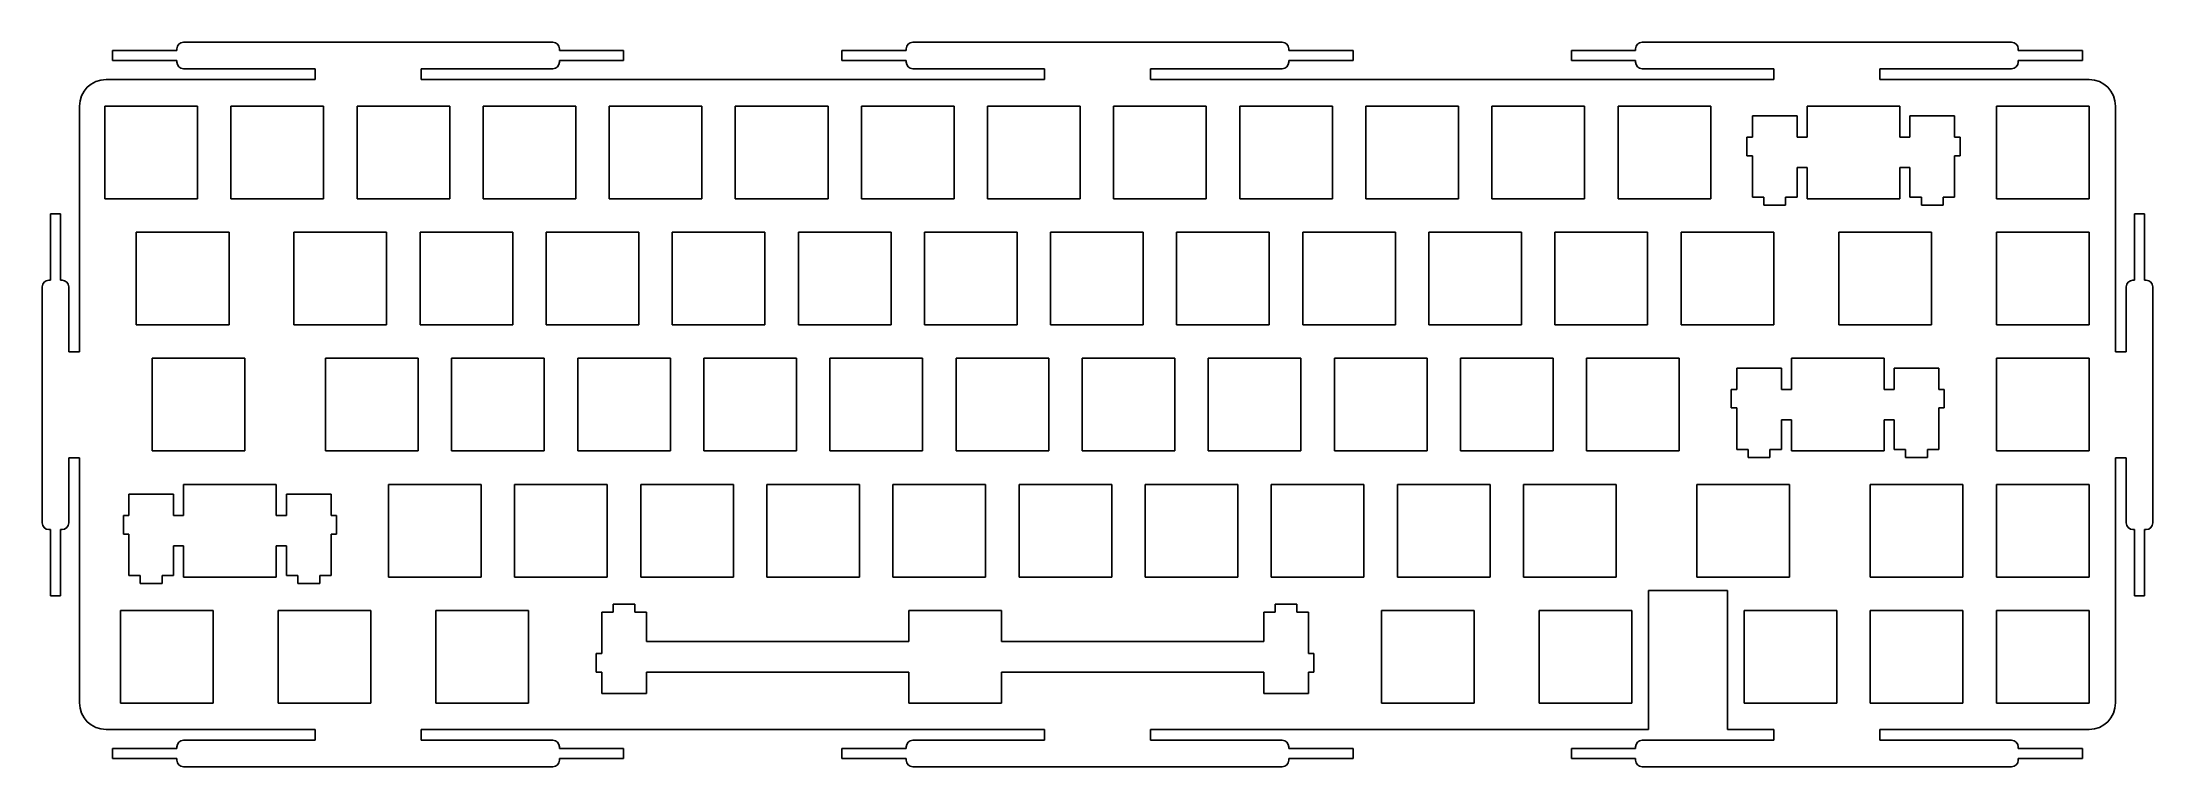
# Model space of a CAD drawing. Extents: x -7 to 312, y -7 to 103.
import ezdxf

# ---------------------------------------------------------------- set-up
doc = ezdxf.new("R2010")
doc.units = 0
doc.header["$MEASUREMENT"] = 0

msp = doc.modelspace()

# ---------------------------------------------------------------- linework, layer by layer
at = {"linetype": 'Continuous'}
for p, q in [((14.5, 102.62), (70.3, 102.62)), ((124.68, 102.62), (180.48, 102.62)), ((234.87, 102.62), (290.67, 102.62)), ((3.8, 100.62), (3.8, 101.37)), ((3.8, 101.37), (13.5, 101.37)), ((3.8, 100.62), (3.8, 99.87)), ((3.8, 99.87), (13.5, 99.87)), ((13.5, 101.37), (13.5, 101.62)), ((13.5, 99.87), (13.5, 99.62)), ((71.3, 101.37), (71.3, 101.62)), ((81, 101.37), (71.3, 101.37)), ((81, 99.87), (71.3, 99.87)), ((71.3, 99.87), (71.3, 99.62)), ((81, 100.62), (81, 101.37)), ((81, 100.62), (81, 99.87)), ((113.98, 100.62), (113.98, 101.37)), ((113.98, 101.37), (123.68, 101.37)), ((113.98, 100.62), (113.98, 99.87)), ((113.98, 99.87), (123.68, 99.87)), ((123.68, 101.37), (123.68, 101.62)), ((123.68, 99.87), (123.68, 99.62)), ((181.48, 101.37), (181.48, 101.62)), ((191.18, 101.37), (181.48, 101.37)), ((191.18, 99.87), (181.48, 99.87)), ((181.48, 99.87), (181.48, 99.62)), ((191.18, 100.62), (191.18, 101.37)), ((191.18, 100.62), (191.18, 99.87)), ((224.17, 100.62), (224.17, 101.37)), ((224.17, 101.37), (233.87, 101.37)), ((224.17, 100.62), (224.17, 99.87)), ((224.17, 99.87), (233.87, 99.87)), ((233.87, 101.37), (233.87, 101.62)), ((233.87, 99.87), (233.87, 99.62)), ((291.67, 101.37), (291.67, 101.62)), ((301.37, 101.37), (291.67, 101.37)), ((301.37, 99.87), (291.67, 99.87)), ((291.67, 99.87), (291.67, 99.62)), ((301.37, 100.62), (301.37, 101.37)), ((301.37, 100.62), (301.37, 99.87)), ((14.5, 98.62), (34.4, 98.62)), ((34.4, 98.62), (34.4, 96.98)), ((50.4, 98.62), (50.4, 96.98)), ((50.4, 98.62), (70.3, 98.62)), ((144.58, 96.98), (50.4, 96.98)), ((124.68, 98.62), (144.58, 98.62)), ((144.58, 98.62), (144.58, 96.98)), ((160.58, 98.62), (160.58, 96.98)), ((160.58, 98.62), (180.48, 98.62)), ((160.58, 96.98), (254.77, 96.98)), ((234.87, 98.62), (254.77, 98.62)), ((254.77, 98.62), (254.77, 96.98)), ((270.77, 98.62), (270.77, 96.98)), ((270.77, 98.62), (290.67, 98.62)), ((306.37, 55.85), (306.37, 92.98)), ((-4.84, 76.68), (-5.59, 76.68)), ((-5.59, 76.68), (-5.59, 66.68)), ((-4.84, 76.68), (-4.09, 76.68)), ((-4.09, 76.68), (-4.09, 66.68)), ((309.25, 76.68), (309.25, 66.68)), ((310.75, 76.68), (309.25, 76.68)), ((310.75, 76.68), (310.75, 66.68)), ((-6.84, 30.01), (-6.84, 65.68)), ((-5.59, 66.68), (-5.84, 66.68)), ((-4.09, 66.68), (-3.84, 66.68)), ((-2.84, 65.68), (-2.84, 55.85)), ((308, 65.68), (308, 55.85)), ((309.25, 66.68), (309, 66.68)), ((310.75, 66.68), (311, 66.68)), ((312, 30.01), (312, 65.68)), ((-2.84, 55.85), (-1.2, 55.85)), ((308, 55.85), (306.37, 55.85)), ((-2.84, 39.85), (-1.2, 39.85)), ((-2.84, 39.85), (-2.84, 30.01)), ((-1.2, 39.85), (-1.2, 2.82)), ((308, 39.85), (306.37, 39.85)), ((306.37, 39.85), (306.37, 2.82)), ((308, 39.85), (308, 30.01)), ((-5.59, 29.01), (-5.84, 29.01)), ((-5.59, 19.01), (-5.59, 29.01)), ((-4.09, 19.01), (-4.09, 29.01)), ((-4.09, 29.01), (-3.84, 29.01)), ((309.25, 29.01), (309, 29.01)), ((309.25, 19.01), (309.25, 29.01)), ((310.75, 19.01), (310.75, 29.01)), ((310.75, 29.01), (311, 29.01)), ((235.81, -1.18), (235.81, 19.82)), ((235.81, 19.82), (247.77, 19.82)), ((247.77, 19.82), (247.77, -1.18)), ((-4.84, 19.01), (-5.59, 19.01)), ((-4.84, 19.01), (-4.09, 19.01)), ((310, 19.01), (309.25, 19.01)), ((310, 19.01), (310.75, 19.01)), ((14.5, -2.82), (34.4, -2.82)), ((34.4, -2.82), (34.4, -1.18)), ((50.4, -2.82), (50.4, -1.18)), ((144.58, -1.18), (50.4, -1.18)), ((50.4, -2.82), (70.3, -2.82)), ((124.68, -2.82), (144.58, -2.82)), ((144.58, -2.82), (144.58, -1.18)), ((160.58, -2.82), (160.58, -1.18)), ((160.58, -1.18), (235.81, -1.18)), ((160.58, -2.82), (180.48, -2.82)), ((234.87, -2.82), (254.77, -2.82)), ((247.77, -1.18), (254.77, -1.18)), ((254.77, -2.82), (254.77, -1.18)), ((270.77, -2.82), (270.77, -1.18)), ((270.77, -2.82), (290.67, -2.82)), ((3.8, -4.82), (3.8, -4.07)), ((3.8, -4.07), (13.5, -4.07)), ((3.8, -4.82), (3.8, -5.57)), ((3.8, -5.57), (13.5, -5.57)), ((13.5, -4.07), (13.5, -3.82)), ((13.5, -5.57), (13.5, -5.82)), ((71.3, -4.07), (71.3, -3.82)), ((81, -4.07), (71.3, -4.07)), ((81, -5.57), (71.3, -5.57)), ((71.3, -5.57), (71.3, -5.82)), ((81, -4.82), (81, -4.07)), ((81, -4.82), (81, -5.57)), ((113.98, -4.82), (113.98, -4.07)), ((113.98, -4.07), (123.68, -4.07)), ((113.98, -4.82), (113.98, -5.57)), ((113.98, -5.57), (123.68, -5.57)), ((123.68, -4.07), (123.68, -3.82)), ((123.68, -5.57), (123.68, -5.82)), ((181.48, -4.07), (181.48, -3.82)), ((191.18, -4.07), (181.48, -4.07)), ((191.18, -5.57), (181.48, -5.57)), ((181.48, -5.57), (181.48, -5.82)), ((191.18, -4.82), (191.18, -4.07)), ((191.18, -4.82), (191.18, -5.57)), ((224.17, -4.82), (224.17, -4.07)), ((224.17, -4.07), (233.87, -4.07)), ((224.17, -4.82), (224.17, -5.57)), ((224.17, -5.57), (233.87, -5.57)), ((233.87, -4.07), (233.87, -3.82)), ((233.87, -5.57), (233.87, -5.82)), ((291.67, -4.07), (291.67, -3.82)), ((301.37, -4.07), (291.67, -4.07)), ((301.37, -5.57), (291.67, -5.57)), ((291.67, -5.57), (291.67, -5.82)), ((301.37, -4.82), (301.37, -4.07)), ((301.37, -4.82), (301.37, -5.57)), ((14.5, -6.82), (70.3, -6.82)), ((124.68, -6.82), (180.48, -6.82)), ((234.87, -6.82), (290.67, -6.82))]:
    msp.add_line(p, q, dxfattribs=at)
at = {"color": 0}
for p, q in [((34.4, 96.98), (2.8, 96.98)), ((302.37, 96.98), (270.77, 96.98)), ((-1.2, 55.85), (-1.2, 92.98)), ((2.62, 92.98), (16.62, 92.98)), ((2.62, 78.98), (2.62, 92.98)), ((16.62, 92.98), (16.62, 78.98)), ((21.67, 92.98), (35.67, 92.98)), ((21.67, 78.98), (21.67, 92.98)), ((35.67, 92.98), (35.67, 78.98)), ((40.72, 92.98), (54.72, 92.98)), ((40.72, 78.98), (40.72, 92.98)), ((54.72, 92.98), (54.72, 78.98)), ((59.77, 92.98), (73.77, 92.98)), ((59.77, 78.98), (59.77, 92.98)), ((73.77, 92.98), (73.77, 78.98)), ((78.82, 92.98), (92.82, 92.98)), ((78.82, 78.98), (78.82, 92.98)), ((92.82, 92.98), (92.82, 78.98)), ((97.87, 92.98), (111.87, 92.98)), ((97.87, 78.98), (97.87, 92.98)), ((111.87, 92.98), (111.87, 78.98)), ((116.92, 92.98), (130.92, 92.98)), ((116.92, 78.98), (116.92, 92.98)), ((130.92, 92.98), (130.92, 78.98)), ((135.97, 92.98), (149.97, 92.98)), ((135.97, 78.98), (135.97, 92.98)), ((149.97, 92.98), (149.97, 78.98)), ((155.02, 92.98), (169.02, 92.98)), ((155.02, 78.98), (155.02, 92.98)), ((169.02, 92.98), (169.02, 78.98)), ((174.07, 92.98), (188.07, 92.98)), ((174.07, 78.98), (174.07, 92.98)), ((188.07, 92.98), (188.07, 78.98)), ((193.12, 92.98), (207.12, 92.98)), ((193.12, 78.98), (193.12, 92.98)), ((207.12, 92.98), (207.12, 78.98)), ((212.17, 92.98), (226.17, 92.98)), ((212.17, 78.98), (212.17, 92.98)), ((226.17, 92.98), (226.17, 78.98)), ((231.22, 92.98), (245.22, 92.98)), ((231.22, 78.98), (231.22, 92.98)), ((245.22, 92.98), (245.22, 78.98)), ((259.8, 92.98), (259.8, 88.28)), ((273.79, 92.98), (259.8, 92.98)), ((273.79, 88.28), (273.79, 92.98)), ((288.37, 92.98), (302.37, 92.98)), ((288.37, 78.98), (288.37, 92.98)), ((302.37, 92.98), (302.37, 78.98)), ((258.27, 91.51), (251.52, 91.51)), ((251.52, 91.51), (251.52, 88.28)), ((258.27, 88.28), (258.27, 91.51)), ((282.07, 91.51), (275.32, 91.51)), ((275.32, 91.51), (275.32, 88.28)), ((282.07, 88.28), (282.07, 91.51)), ((251.52, 88.28), (250.69, 88.28)), ((250.69, 88.28), (250.69, 85.48)), ((259.8, 88.28), (258.27, 88.28)), ((275.32, 88.28), (273.79, 88.28)), ((282.89, 88.28), (282.07, 88.28)), ((282.89, 85.48), (282.89, 88.28)), ((250.69, 85.48), (251.52, 85.48)), ((251.52, 85.48), (251.52, 79.21)), ((258.27, 79.21), (258.27, 83.68)), ((258.27, 83.68), (259.8, 83.68)), ((259.8, 83.68), (259.8, 78.98)), ((273.79, 78.98), (273.79, 83.68)), ((273.79, 83.68), (275.32, 83.68)), ((275.32, 83.68), (275.32, 79.21)), ((282.07, 79.21), (282.07, 85.48)), ((282.07, 85.48), (282.89, 85.48)), ((16.62, 78.98), (2.62, 78.98)), ((35.67, 78.98), (21.67, 78.98)), ((54.72, 78.98), (40.72, 78.98)), ((73.77, 78.98), (59.77, 78.98)), ((92.82, 78.98), (78.82, 78.98)), ((111.87, 78.98), (97.87, 78.98)), ((130.92, 78.98), (116.92, 78.98)), ((149.97, 78.98), (135.97, 78.98)), ((169.02, 78.98), (155.02, 78.98)), ((188.07, 78.98), (174.07, 78.98)), ((207.12, 78.98), (193.12, 78.98)), ((226.17, 78.98), (212.17, 78.98)), ((245.22, 78.98), (231.22, 78.98)), ((251.52, 79.21), (253.24, 79.21)), ((253.24, 79.21), (253.24, 78.01)), ((253.24, 78.01), (256.54, 78.01)), ((256.54, 78.01), (256.54, 79.21)), ((256.54, 79.21), (258.27, 79.21)), ((259.8, 78.98), (273.79, 78.98)), ((275.32, 79.21), (277.05, 79.21)), ((277.05, 79.21), (277.05, 78.01)), ((277.05, 78.01), (280.34, 78.01)), ((280.34, 78.01), (280.34, 79.21)), ((280.34, 79.21), (282.07, 79.21)), ((302.37, 78.98), (288.37, 78.98)), ((7.38, 73.93), (21.38, 73.93)), ((7.38, 59.93), (7.38, 73.93)), ((21.38, 73.93), (21.38, 59.93)), ((31.19, 73.93), (45.19, 73.93)), ((31.19, 59.93), (31.19, 73.93)), ((45.19, 73.93), (45.19, 59.93)), ((50.24, 73.93), (64.24, 73.93)), ((50.24, 59.93), (50.24, 73.93)), ((64.24, 73.93), (64.24, 59.93)), ((69.29, 73.93), (83.29, 73.93)), ((69.29, 59.93), (69.29, 73.93)), ((83.29, 73.93), (83.29, 59.93)), ((88.34, 73.93), (102.34, 73.93)), ((88.34, 59.93), (88.34, 73.93)), ((102.34, 73.93), (102.34, 59.93)), ((107.39, 73.93), (121.39, 73.93)), ((107.39, 59.93), (107.39, 73.93)), ((121.39, 73.93), (121.39, 59.93)), ((126.44, 73.93), (140.44, 73.93)), ((126.44, 59.93), (126.44, 73.93)), ((140.44, 73.93), (140.44, 59.93)), ((145.5, 73.93), (159.49, 73.93)), ((145.5, 59.93), (145.5, 73.93)), ((159.49, 73.93), (159.49, 59.93)), ((164.54, 73.93), (178.54, 73.93)), ((164.54, 59.93), (164.54, 73.93)), ((178.54, 73.93), (178.54, 59.93)), ((183.59, 73.93), (197.59, 73.93)), ((183.59, 59.93), (183.59, 73.93)), ((197.59, 73.93), (197.59, 59.93)), ((202.65, 73.93), (216.64, 73.93)), ((202.65, 59.93), (202.65, 73.93)), ((216.64, 73.93), (216.64, 59.93)), ((221.69, 73.93), (235.69, 73.93)), ((221.69, 59.93), (221.69, 73.93)), ((235.69, 73.93), (235.69, 59.93)), ((240.75, 73.93), (254.74, 73.93)), ((240.75, 59.93), (240.75, 73.93)), ((254.74, 73.93), (254.74, 59.93)), ((264.56, 73.93), (278.56, 73.93)), ((264.56, 59.93), (264.56, 73.93)), ((278.56, 73.93), (278.56, 59.93)), ((288.37, 73.93), (302.37, 73.93)), ((288.37, 59.93), (288.37, 73.93)), ((302.37, 73.93), (302.37, 59.93)), ((21.38, 59.93), (7.38, 59.93)), ((45.19, 59.93), (31.19, 59.93)), ((64.24, 59.93), (50.24, 59.93)), ((83.29, 59.93), (69.29, 59.93)), ((102.34, 59.93), (88.34, 59.93)), ((121.39, 59.93), (107.39, 59.93)), ((140.44, 59.93), (126.44, 59.93)), ((159.49, 59.93), (145.5, 59.93)), ((178.54, 59.93), (164.54, 59.93)), ((197.59, 59.93), (183.59, 59.93)), ((216.64, 59.93), (202.65, 59.93)), ((235.69, 59.93), (221.69, 59.93)), ((254.74, 59.93), (240.75, 59.93)), ((278.56, 59.93), (264.56, 59.93)), ((302.37, 59.93), (288.37, 59.93)), ((9.76, 54.88), (23.76, 54.88)), ((9.76, 40.88), (9.76, 54.88)), ((23.76, 54.88), (23.76, 40.88)), ((35.96, 54.88), (49.96, 54.88)), ((35.96, 40.88), (35.96, 54.88)), ((49.96, 54.88), (49.96, 40.88)), ((55.01, 54.88), (69.01, 54.88)), ((55.01, 40.88), (55.01, 54.88)), ((69.01, 54.88), (69.01, 40.88)), ((74.06, 54.88), (88.06, 54.88)), ((74.06, 40.88), (74.06, 54.88)), ((88.06, 54.88), (88.06, 40.88)), ((93.11, 54.88), (107.11, 54.88)), ((93.11, 40.88), (93.11, 54.88)), ((107.11, 54.88), (107.11, 40.88)), ((112.16, 54.88), (126.16, 54.88)), ((112.16, 40.88), (112.16, 54.88)), ((126.16, 54.88), (126.16, 40.88)), ((131.21, 54.88), (145.21, 54.88)), ((131.21, 40.88), (131.21, 54.88)), ((145.21, 54.88), (145.21, 40.88)), ((150.26, 54.88), (164.26, 54.88)), ((150.26, 40.88), (150.26, 54.88)), ((164.26, 54.88), (164.26, 40.88)), ((169.31, 54.88), (183.31, 54.88)), ((169.31, 40.88), (169.31, 54.88)), ((183.31, 54.88), (183.31, 40.88)), ((188.36, 54.88), (202.36, 54.88)), ((188.36, 40.88), (188.36, 54.88)), ((202.36, 54.88), (202.36, 40.88)), ((207.41, 54.88), (221.41, 54.88)), ((207.41, 40.88), (207.41, 54.88)), ((221.41, 54.88), (221.41, 40.88)), ((226.46, 54.88), (240.46, 54.88)), ((226.46, 40.88), (226.46, 54.88)), ((240.46, 54.88), (240.46, 40.88)), ((257.41, 54.88), (257.41, 50.18)), ((271.41, 54.88), (257.41, 54.88)), ((271.41, 50.18), (271.41, 54.88)), ((288.37, 54.88), (302.37, 54.88)), ((288.37, 40.88), (288.37, 54.88)), ((302.37, 54.88), (302.37, 40.88)), ((255.89, 53.41), (249.14, 53.41)), ((249.14, 53.41), (249.14, 50.18)), ((255.89, 50.18), (255.89, 53.41)), ((279.69, 53.41), (272.94, 53.41)), ((272.94, 53.41), (272.94, 50.18)), ((279.69, 50.18), (279.69, 53.41)), ((249.14, 50.18), (248.31, 50.18)), ((248.31, 50.18), (248.31, 47.38)), ((257.41, 50.18), (255.89, 50.18)), ((272.94, 50.18), (271.41, 50.18)), ((280.51, 50.18), (279.69, 50.18)), ((280.51, 47.38), (280.51, 50.18)), ((248.31, 47.38), (249.14, 47.38)), ((249.14, 47.38), (249.14, 41.11)), ((255.89, 41.11), (255.89, 45.58)), ((255.89, 45.58), (257.41, 45.58)), ((257.41, 45.58), (257.41, 40.88)), ((271.41, 40.88), (271.41, 45.58)), ((271.41, 45.58), (272.94, 45.58)), ((272.94, 45.58), (272.94, 41.11)), ((279.69, 41.11), (279.69, 47.38)), ((279.69, 47.38), (280.51, 47.38)), ((23.76, 40.88), (9.76, 40.88)), ((49.96, 40.88), (35.96, 40.88)), ((69.01, 40.88), (55.01, 40.88)), ((88.06, 40.88), (74.06, 40.88)), ((107.11, 40.88), (93.11, 40.88)), ((126.16, 40.88), (112.16, 40.88)), ((145.21, 40.88), (131.21, 40.88)), ((164.26, 40.88), (150.26, 40.88)), ((183.31, 40.88), (169.31, 40.88)), ((202.36, 40.88), (188.36, 40.88)), ((221.41, 40.88), (207.41, 40.88)), ((240.46, 40.88), (226.46, 40.88)), ((249.14, 41.11), (250.86, 41.11)), ((250.86, 41.11), (250.86, 39.91)), ((250.86, 39.91), (254.16, 39.91)), ((254.16, 39.91), (254.16, 41.11)), ((254.16, 41.11), (255.89, 41.11)), ((257.41, 40.88), (271.41, 40.88)), ((272.94, 41.11), (274.66, 41.11)), ((274.66, 41.11), (274.66, 39.91)), ((274.66, 39.91), (277.96, 39.91)), ((277.96, 39.91), (277.96, 41.11)), ((277.96, 41.11), (279.69, 41.11)), ((302.37, 40.88), (288.37, 40.88)), ((14.53, 35.83), (14.53, 31.13)), ((28.53, 35.83), (14.53, 35.83)), ((28.53, 31.13), (28.53, 35.83)), ((45.48, 35.83), (59.48, 35.83)), ((45.48, 21.83), (45.48, 35.83)), ((59.48, 35.83), (59.48, 21.83)), ((64.53, 35.83), (78.53, 35.83)), ((64.53, 21.83), (64.53, 35.83)), ((78.53, 35.83), (78.53, 21.83)), ((83.58, 35.83), (97.58, 35.83)), ((83.58, 21.83), (83.58, 35.83)), ((97.58, 35.83), (97.58, 21.83)), ((102.63, 35.83), (116.63, 35.83)), ((102.63, 21.83), (102.63, 35.83)), ((116.63, 35.83), (116.63, 21.83)), ((121.68, 35.83), (135.68, 35.83)), ((121.68, 21.83), (121.68, 35.83)), ((135.68, 35.83), (135.68, 21.83)), ((140.73, 35.83), (154.73, 35.83)), ((140.73, 21.83), (140.73, 35.83)), ((154.73, 35.83), (154.73, 21.83)), ((159.78, 35.83), (173.78, 35.83)), ((159.78, 21.83), (159.78, 35.83)), ((173.78, 35.83), (173.78, 21.83)), ((178.83, 35.83), (192.83, 35.83)), ((178.83, 21.83), (178.83, 35.83)), ((192.83, 35.83), (192.83, 21.83)), ((197.88, 35.83), (211.88, 35.83)), ((197.88, 21.83), (197.88, 35.83)), ((211.88, 35.83), (211.88, 21.83)), ((216.93, 35.83), (230.93, 35.83)), ((216.93, 21.83), (216.93, 35.83)), ((230.93, 35.83), (230.93, 21.83)), ((243.13, 35.83), (257.12, 35.83)), ((243.13, 21.83), (243.13, 35.83)), ((257.12, 35.83), (257.12, 21.83)), ((269.32, 35.83), (283.32, 35.83)), ((269.32, 21.83), (269.32, 35.83)), ((283.32, 35.83), (283.32, 21.83)), ((288.37, 35.83), (302.37, 35.83)), ((288.37, 21.83), (288.37, 35.83)), ((302.37, 35.83), (302.37, 21.83)), ((13, 34.36), (6.25, 34.36)), ((6.25, 34.36), (6.25, 31.13)), ((13, 31.13), (13, 34.36)), ((36.8, 34.36), (30.05, 34.36)), ((30.05, 34.36), (30.05, 31.13)), ((36.8, 31.13), (36.8, 34.36)), ((6.25, 31.13), (5.43, 31.13)), ((5.43, 31.13), (5.43, 28.33)), ((14.53, 31.13), (13, 31.13)), ((30.05, 31.13), (28.53, 31.13)), ((37.63, 31.13), (36.8, 31.13)), ((37.63, 28.33), (37.63, 31.13)), ((5.43, 28.33), (6.25, 28.33)), ((6.25, 28.33), (6.25, 22.06)), ((13, 22.06), (13, 26.53)), ((13, 26.53), (14.53, 26.53)), ((14.53, 26.53), (14.53, 21.83)), ((28.53, 21.83), (28.53, 26.53)), ((28.53, 26.53), (30.05, 26.53)), ((30.05, 26.53), (30.05, 22.06)), ((36.8, 22.06), (36.8, 28.33)), ((36.8, 28.33), (37.63, 28.33)), ((6.25, 22.06), (7.98, 22.06)), ((7.98, 22.06), (7.98, 20.86)), ((7.98, 20.86), (11.28, 20.86)), ((11.28, 20.86), (11.28, 22.06)), ((11.28, 22.06), (13, 22.06)), ((14.53, 21.83), (28.53, 21.83)), ((30.05, 22.06), (31.77, 22.06)), ((31.77, 22.06), (31.77, 20.86)), ((31.77, 20.86), (35.08, 20.86)), ((35.08, 20.86), (35.08, 22.06)), ((35.08, 22.06), (36.8, 22.06)), ((59.48, 21.83), (45.48, 21.83)), ((78.53, 21.83), (64.53, 21.83)), ((97.58, 21.83), (83.58, 21.83)), ((116.63, 21.83), (102.63, 21.83)), ((135.68, 21.83), (121.68, 21.83)), ((154.73, 21.83), (140.73, 21.83)), ((173.78, 21.83), (159.78, 21.83)), ((192.83, 21.83), (178.83, 21.83)), ((211.88, 21.83), (197.88, 21.83)), ((230.93, 21.83), (216.93, 21.83)), ((257.12, 21.83), (243.13, 21.83)), ((283.32, 21.83), (269.32, 21.83)), ((302.37, 21.83), (288.37, 21.83)), ((5, 16.78), (19, 16.78)), ((5, 2.78), (5, 16.78)), ((19, 16.78), (19, 2.78)), ((28.81, 16.78), (42.81, 16.78)), ((28.81, 2.78), (28.81, 16.78)), ((42.81, 16.78), (42.81, 2.78)), ((52.63, 16.78), (66.63, 16.78)), ((52.63, 2.78), (52.63, 16.78)), ((66.63, 16.78), (66.63, 2.78)), ((79.41, 16.55), (77.69, 16.55)), ((77.69, 16.55), (77.69, 10.28)), ((82.71, 17.75), (79.41, 17.75)), ((79.41, 17.75), (79.41, 16.55)), ((82.71, 16.55), (82.71, 17.75)), ((84.44, 16.55), (82.71, 16.55)), ((84.44, 12.08), (84.44, 16.55)), ((138.06, 16.78), (124.06, 16.78)), ((124.06, 16.78), (124.06, 12.08)), ((138.06, 12.08), (138.06, 16.78)), ((179.41, 16.55), (177.69, 16.55)), ((177.69, 16.55), (177.69, 12.08)), ((182.71, 17.75), (179.41, 17.75)), ((179.41, 17.75), (179.41, 16.55)), ((182.71, 16.55), (182.71, 17.75)), ((184.44, 16.55), (182.71, 16.55)), ((184.44, 10.28), (184.44, 16.55)), ((195.5, 16.78), (209.5, 16.78)), ((195.5, 2.78), (195.5, 16.78)), ((209.5, 16.78), (209.5, 2.78)), ((219.31, 16.78), (233.31, 16.78)), ((219.31, 2.78), (219.31, 16.78)), ((233.31, 16.78), (233.31, 2.78)), ((250.27, 16.78), (264.27, 16.78)), ((250.27, 2.78), (250.27, 16.78)), ((264.27, 16.78), (264.27, 2.78)), ((269.32, 16.78), (283.32, 16.78)), ((269.32, 2.78), (269.32, 16.78)), ((283.32, 16.78), (283.32, 2.78)), ((288.37, 16.78), (302.37, 16.78)), ((288.37, 2.78), (288.37, 16.78)), ((302.37, 16.78), (302.37, 2.78)), ((77.69, 10.28), (76.86, 10.28)), ((76.86, 10.28), (76.86, 7.48)), ((124.06, 12.08), (84.44, 12.08)), ((177.69, 12.08), (138.06, 12.08)), ((185.26, 10.28), (184.44, 10.28)), ((185.26, 7.48), (185.26, 10.28)), ((76.86, 7.48), (77.69, 7.48)), ((77.69, 7.48), (77.69, 4.25)), ((84.44, 4.25), (84.44, 7.48)), ((84.44, 7.48), (124.06, 7.48)), ((124.06, 7.48), (124.06, 2.78)), ((138.06, 2.78), (138.06, 7.48)), ((138.06, 7.48), (177.69, 7.48)), ((177.69, 7.48), (177.69, 4.25)), ((184.44, 4.25), (184.44, 7.48)), ((184.44, 7.48), (185.26, 7.48)), ((77.69, 4.25), (84.44, 4.25)), ((177.69, 4.25), (184.44, 4.25)), ((19, 2.78), (5, 2.78)), ((42.81, 2.78), (28.81, 2.78)), ((66.63, 2.78), (52.63, 2.78)), ((124.06, 2.78), (138.06, 2.78)), ((209.5, 2.78), (195.5, 2.78)), ((233.31, 2.78), (219.31, 2.78)), ((264.27, 2.78), (250.27, 2.78)), ((283.32, 2.78), (269.32, 2.78)), ((302.37, 2.78), (288.37, 2.78)), ((34.4, -1.18), (2.8, -1.18)), ((302.37, -1.18), (270.77, -1.18))]:
    msp.add_line(p, q, dxfattribs=at)
at = {"linetype": 'Continuous'}
for centre, radius, start, end in [((14.5, 101.62), 1, 90, 180), ((70.3, 101.62), 1, 0, 90), ((124.68, 101.62), 1, 90, 180), ((180.48, 101.62), 1, 0, 90), ((234.87, 101.62), 1, 90, 180), ((290.67, 101.62), 1, 0, 90), ((14.5, 99.62), 1, 180, 270), ((70.3, 99.62), 1, 270, 0), ((124.68, 99.62), 1, 180, 270), ((180.48, 99.62), 1, 270, 0), ((234.87, 99.62), 1, 180, 270), ((290.67, 99.62), 1, 270, 0), ((302.37, 92.98), 4, 0, 90), ((-5.84, 65.68), 1, 90, 180), ((-3.84, 65.68), 1, 0, 90), ((309, 65.68), 1, 90, 180), ((311, 65.68), 1, 0, 90), ((-5.84, 30.01), 1, 180, 270), ((-3.84, 30.01), 1, 270, 0), ((309, 30.01), 1, 180, 270), ((311, 30.01), 1, 270, 0), ((2.8, 2.82), 4, 180, 270), ((302.37, 2.82), 4, 270, 0), ((14.5, -3.82), 1, 90, 180), ((70.3, -3.82), 1, 0, 90), ((124.68, -3.82), 1, 90, 180), ((180.48, -3.82), 1, 0, 90), ((234.87, -3.82), 1, 90, 180), ((290.67, -3.82), 1, 0, 90), ((14.5, -5.82), 1, 180, 270), ((70.3, -5.82), 1, 270, 0), ((124.68, -5.82), 1, 180, 270), ((180.48, -5.82), 1, 270, 0), ((234.87, -5.82), 1, 180, 270), ((290.67, -5.82), 1, 270, 0)]:
    msp.add_arc(centre, radius, start, end, dxfattribs=at)
at = {"color": 0}
msp.add_arc((2.8, 92.98), 4, 90, 180, dxfattribs=at)

doc.saveas('drawing.dxf')
